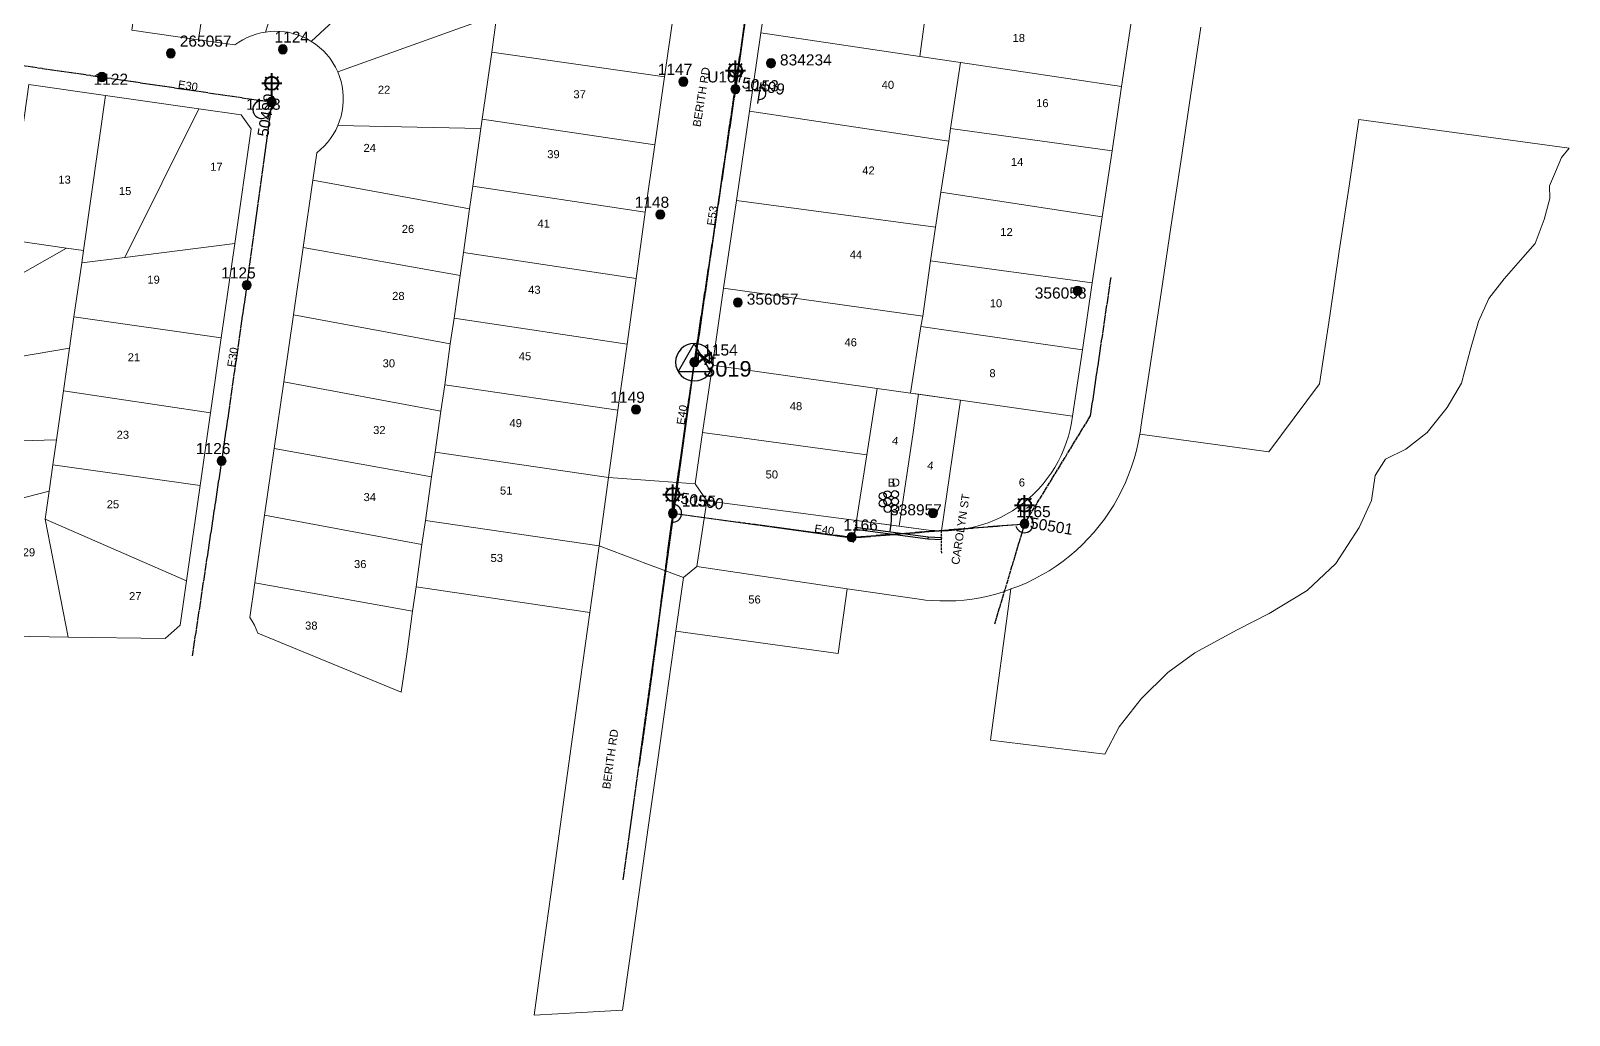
# Model space of a CAD drawing. Header units: metres. Extents: x 310453 to 311242, y 6256134 to 6256698.
# Drawn here: x 310864.3 to 311210.4, y 6256133.7 to 6256355.2 of the extents above; entities that cross this region are included whole.
import ezdxf
from ezdxf.enums import TextEntityAlignment as Align

# ---------------------------------------------------------------- set-up
doc = ezdxf.new("R2010")
doc.units = ezdxf.units.M
doc.linetypes.add('Cable Exist OH', pattern=[1, 1, 0])
doc.linetypes.add('DASHED', pattern=[0.75, 0.5, -0.25])
doc.layers.get('0').update_dxf_attribs({"color": 6})
doc.layers.add('Cadastre Land Parcels_SP_EXT', color=9, linetype='Continuous', lineweight=5)
doc.layers.add('Cadastre Roads_SP_EXT', color=9, linetype='Continuous', lineweight=5)
for name, color, linetype in [('Duct_SP_EXT', 7, 'Continuous'), ('Equip_LV_EXT', 7, 'Continuous'), ('Equip_SP_HV_EXT', 7, 'Continuous'), ('Equip_SP_SL_EXT', 7, 'Continuous'), ('Mains_HV_EXT', 7, 'Continuous'), ('Mains_LV_EXT', 7, 'Continuous'), ('Mains_SL_EXT', 7, 'Continuous'), ('Sub_SP_TR_HV_LV_EXT', 7, 'Continuous'), ('SupportsOH_SP_TR_HV_LV_SL_EXT', 7, 'Continuous')]:
    doc.layers.add(name, color=color, linetype=linetype)
doc.layers.add('UNKNOWN_FEATURES', color=1, linetype='DASHED', plot=False)
doc.styles.add('iecARIAL', font='arial.ttf', dxfattribs={"height": 2})
doc.styles.add('POLE_LABEL', font='arial.ttf')
doc.styles.get("Standard").update_dxf_attribs({"font": 'arial.ttf'})

# ---------------------------------------------------------------- blocks, each defined once
blk = doc.blocks.new('SUB_POLE_EXT')
blk.add_wipeout([(0, 4.22), (0.42, 4.2), (0.83, 4.14), (1.21, 4.05), (1.62, 3.9), (1.99, 3.72), (2.35, 3.51), (2.68, 3.26), (2.99, 2.99), (3.28, 2.66), (3.52, 2.34), (3.76, 1.92), (3.9, 1.62), (4.04, 1.23), (4.18, 0.63), (4.22, 0), (4.18, -0.61), (4.06, -1.15), (3.9, -1.62), (3.58, -2.24), (3.22, -2.73), (2.97, -3.01), (2.68, -3.26), (2.36, -3.5), (2, -3.72), (1.64, -3.89), (1.25, -4.03), (0.82, -4.14), (0.42, -4.2), (0, -4.22), (-0.41, -4.2), (-0.8, -4.15), (-1.21, -4.05), (-1.62, -3.9), (-1.99, -3.73), (-2.35, -3.51), (-2.68, -3.26), (-2.96, -3.02), (-3.23, -2.72), (-3.51, -2.35), (-3.71, -2.01), (-3.91, -1.6), (-4.05, -1.21), (-4.16, -0.76), (-4.22, -0.14), (-4.21, 0.39), (-4.14, 0.83), (-4.03, 1.27), (-3.9, 1.63), (-3.71, 2.02), (-3.5, 2.37), (-3.28, 2.67), (-2.99, 2.99), (-2.68, 3.27), (-2.33, 3.52), (-1.98, 3.73), (-1.63, 3.9), (-1.2, 4.05), (-0.78, 4.15), (-0.4, 4.21)])
blk.add_line((2.16, 0.48), (2.16, 0.48, 0))
blk.add_lwpolyline([(-4.22, 0, 1), (4.22, 0, 1)], format="xyb", close=True)
blk.add_lwpolyline([(2.14, 0.52), (0, 4.22), (-3.66, -2.11), (3.66, -2.11)], close=True)
for tag, height, flags, p in [('ASSET_NUM', 3.5, 8, (2, 2)), ('STREET_CODE', 0.2, 9, (1.5, 0)), ('CONSTRUCTED_VOLTAGE', 0.2, 9, (1.5, -0.2)), ('OPERATING_VOLTAGE', 0.2, 9, (1.5, -0.6)), ('OPERATED_BY', 0.2, 9, (1.5, -0.8)), ('ORIENTATION', 0.2, 9, (1.5, -1.2)), ('OWNED_BY', 0.2, 9, (1.5, -1.4)), ('SECONDARY_VOLTAGE', 0.2, 9, (1.5, -1.6)), ('STATE', 0.2, 9, (1.5, -1.8)), ('SUBSTATION_TYPE', 0.2, 9, (1.5, -2)), ('STREETNAME', 0.2, 9, (1.5, -2.8)), ('SUBURB', 0.2, 9, (1.5, -3)), ('Z', 0.2, 1, (1.5, -3.4)), ('NO_PHASES', 0.2, 9, (1.5, -0.4)), ('MAINTAINED_BY', 0.2, 9, (1.5, -1)), ('USAGE', 0.2, 9, (1.5, -2.2)), ('LEGEND', 0.2, 9, (1.5, -2.4)), ('LOCATION', 0.2, 9, (1.5, -2.6)), ('NOTES', 0.2, 9, (1.5, -3.2))]:
    blk.add_attdef(tag, text='', height=height, dxfattribs=dict(flags=flags)).set_placement(p, align=Align.MIDDLE_LEFT)
blk = doc.blocks.new('DUCT_EXT')
blk.add_circle((0, 0.8), 0.8)
at = {"flags": 1}
blk.add_attdef('Z', (0, 0), '', height=0.2, dxfattribs=at)
at = {"flags": 9}
for tag, p in [('DUCT_CODE', (0, 0)), ('XSECT_TYPE', (0, -0.2)), ('STATE', (0, -0.6)), ('FB_REFERENCE', (0, -0.4)), ('NOTES', (0, -0.8))]:
    blk.add_attdef(tag, text='', height=0.2, dxfattribs=at).set_placement(p, align=Align.MIDDLE_LEFT)
blk = doc.blocks.new('LV_OH_LINKS_DISTFUSE_EXT')
for p, q in [((0, 0), (0.96, 0)), ((3.84, 0), (4.8, 0))]:
    blk.add_line(p, q)
blk.add_lwpolyline([(3.84, -1.2), (3.84, 1.2), (0.96, -1.2), (0.96, 1.2)], close=True)
at = {"flags": 9}
for tag, p in [('ACTUAL_STATUS', (0, 0)), ('CONSTRUCTED_VOLTAGE', (0, -0.2)), ('OPERATING_VOLTAGE', (0, -0.6)), ('ORIENTATION', (0, -0.8)), ('OWNED_BY', (0, -1)), ('STATE', (0, -1.2)), ('SWITCH_TYPE', (0, -1.4)), ('NO_PHASES', (0, -0.4)), ('USAGE', (0, -1.6)), ('NOTES', (0, -1.8))]:
    blk.add_attdef(tag, text='', height=0.2, dxfattribs=at).set_placement(p, align=Align.MIDDLE_LEFT)
at = {"flags": 1}
blk.add_attdef('Z', (0, 0), '', height=0.2, dxfattribs=at)
blk = doc.blocks.new('SL_LANTERN_EXT')
at = {"lineweight": 40}
for p, q in [((-2.25, 4.22), (2.25, 4.22)), ((-1.46, 5.68), (-1.06, 5.28)), ((0, 1.97), (0, 6.47)), ((1.46, 5.68), (1.06, 5.28)), ((-1.46, 2.76), (-1.06, 3.16)), ((0, 0), (0, 2.72)), ((1.46, 2.76), (1.06, 3.16))]:
    blk.add_line(p, q, dxfattribs=at)
blk.add_circle((0, 4.22), 1.5, dxfattribs=at)
at = {"style": 'iecARIAL', "flags": 8}
blk.add_attdef('ASSET_NUM', (1.5, 1.5), '', height=2.5, dxfattribs=at)
for tag, p, height, flags in [('OPERATING_VOLTAGE', (0.98, -1.65), 0.2, 9), ('ORIENTATION', (0.98, -1.85), 0.2, 9), ('OWNED_BY', (0.98, -2.05), 0.2, 9), ('STATE', (0.98, -2.25), 0.2, 9), ('CONSTRUCTED_VOLTAGE', (0.98, -0.65), 0.2, 9), ('CONTROL_TYPE', (0.98, -0.85), 0.2, 9), ('LANTERN_PURPOSE', (0.98, -1.05), 0.2, 9), ('LANTERN_TYPE', (0.98, -1.25), 0.2, 9), ('NO_PHASES', (0.98, -1.45), 0.2, 9), ('USAGE', (0.98, -2.45), 0.2, 9), ('CEXIST', (0.98, -2.65), 0.2, 9), ('CNEW', (0.98, -2.85), 0.2, 9), ('CNUMBER', (0.98, -3.05), 0.2, 9), ('CREMOVE', (0.98, -3.25), 0.2, 9), ('CREPLACE', (0.98, -3.45), 0.2, 9), ('LKINGHEIGHT', (0.98, -3.65), 0.2, 9), ('LNUMBER', (2.18, -3.25), 2.5, 8), ('LBRACKET', (0.98, -3.85), 0.2, 9), ('LBRACKETVOCAB', (0.98, -4.05), 0.2, 9), ('LCATEGORY', (0.98, -4.25), 0.2, 9), ('LCHARGE1', (0.98, -4.45), 0.2, 9), ('LCHARGE1PERCENT', (0.98, -4.65), 0.2, 9), ('LCHARGE2', (0.98, -4.85), 0.2, 9), ('LCHARGE2PERCENT', (0.98, -5.05), 0.2, 9), ('LCHARGE3', (0.98, -5.25), 0.2, 9), ('LCHARGE3PERCENT', (0.98, -5.45), 0.2, 9), ('LEXIST', (0.98, -5.65), 0.2, 9), ('LLAMP', (0.98, -5.85), 0.2, 9), ('LLAMPVOCAB', (0.98, -6.05), 0.2, 9), ('LMAST', (0.98, -6.25), 0.2, 9), ('LMASTVOCAB', (0.98, -6.45), 0.2, 9), ('LNEW', (0.98, -6.65), 0.2, 9), ('LANTNUMBER', (0.98, -6.85), 0.2, 9), ('STREETNAME', (0.98, -9.25), 0.2, 9), ('SUBURB', (0.98, -9.45), 0.2, 1), ('LOUTREACH', (0.98, -7.25), 0.2, 9), ('LOUTREACHVOCAB', (0.98, -7.45), 0.2, 9), ('LRATECODE', (0.98, -7.65), 0.2, 9), ('LREMOVE', (0.98, -7.85), 0.2, 9), ('LREPLACE', (0.98, -8.05), 0.2, 9), ('LTYPE', (0.98, -8.25), 0.2, 9), ('LTYPEVOCAB', (0.98, -8.45), 0.2, 9), ('LEGEND', (0.98, -8.65), 0.2, 9), ('LOCATION', (0.98, -8.85), 0.2, 9), ('NOTES', (0.98, -9.05), 0.2, 9)]:
    blk.add_attdef(tag, p, '', height=height, dxfattribs=dict(flags=flags))
blk = doc.blocks.new('POLE_EXT')
blk.add_hatch(color=256).paths.add_polyline_path([(-1, 0, 1), (1, 0, 1)])
blk.add_lwpolyline([(-1, 0, 1), (1, 0, 1)], format="xyb", close=True)
for tag, height, flags, p in [('pNumber', 2.5, 8, (-17.84, 2.07)), ('OWNED_BY', 0.2, 9, (1.35, -0.4)), ('SPECIAL_USE', 0.2, 9, (1.35, -0.8)), ('STATE', 0.2, 9, (1.35, -1)), ('cLV', 0.2, 9, (1.35, -1.4)), ('hDepth', 0.2, 9, (1.35, -1.6)), ('hDia', 0.2, 9, (1.35, -1.8)), ('cHV', 0.2, 9, (1.35, -2)), ('cLinedev', 0.2, 9, (1.35, -3.4)), ('PARENT', 0.2, 9, (1.35, -0.6)), ('USAGE', 0.2, 9, (1.35, -1.2)), ('LBRACKET', 0.2, 9, (1.35, -2.2)), ('LExisting', 0.2, 9, (1.35, -2.4)), ('LANTNUMBER', 0.2, 9, (1.35, -2.6)), ('LOther', 0.2, 9, (1.35, -2.8)), ('LRemove', 0.2, 9, (1.35, -3)), ('LEGEND', 0.2, 9, (1.35, -3.2)), ('pExisting', 0.2, 9, (1.35, -3.8)), ('pFooting', 0.2, 9, (1.35, -4.4)), ('pNew', 0.2, 9, (1.35, -4.6)), ('pRelocate', 0.2, 9, (1.35, -5)), ('pRemove', 0.2, 9, (1.35, -5.2)), ('pReplace', 0.2, 9, (1.35, -5.4)), ('pStay', 0.2, 9, (1.35, -5.6)), ('pType', 0.2, 9, (1.35, -5.8)), ('cspan', 0.2, 9, (1.35, -6)), ('STREETNAME', 0.2, 9, (1.35, -6.2)), ('SUBURB', 0.2, 9, (1.35, -6.4)), ('OPERATED_BY', 0.2, 9, (1.36, -7.01)), ('LOCATION', 0.2, 9, (1.35, -3.6)), ('PFNUMBER', 0.2, 9, (1.35, -4)), ('NEWPFNUMBER', 0.2, 9, (1.35, -4.2)), ('NOTES', 0.2, 9, (1.35, -6.6)), ('MAINTAINED_BY', 0.2, 9, (1.36, -6.81))]:
    blk.add_attdef(tag, text='', height=height, dxfattribs=dict(flags=flags)).set_placement(p, align=Align.MIDDLE_LEFT)
at = {"style": 'POLE_LABEL'}
for tag, height, flags, p in [('STRUCTURE_PLANT_NUMBER', 0.2, 9, (1.35, 0.03)), ('ASSET_NUM', 2.5, 8, (2, 2)), ('STREET_CODE', 0.2, 9, (1.35, -0.2))]:
    blk.add_attdef(tag, text='', height=height, dxfattribs=dict(at, flags=flags)).set_placement(p, align=Align.MIDDLE_LEFT)
at = {"flags": 1}
blk.add_attdef('Z', (1.35, -7.33), '', height=0.2, dxfattribs=at)
blk = doc.blocks.new('HV_USL_CLOSED_EXT')
blk.add_line((2.4, 5.5), (-2.4, 5.5))
blk.add_lwpolyline([(1.44, 5.5, 0.414214), (0, 6.94, 0.414214), (-1.44, 5.5)], format="xyb")
for tag, height, flags, p in [('STREET_CODE', 0.2, 9, (1.5, 0)), ('ASSET_NUM', 2.5, 8, (2, 2)), ('ACTUAL_STATUS', 0.2, 9, (1.5, -0.2)), ('CONSTRUCTED_VOLTAGE', 0.2, 9, (1.5, -0.4)), ('OPERATING_VOLTAGE', 0.2, 9, (1.5, -0.8)), ('ORIENTATION', 0.2, 9, (1.5, -1)), ('OWNED_BY', 0.2, 9, (1.5, -1.2)), ('OPERATED_BY', 0.2, 9, (1.5, -1.4)), ('STATE', 0.2, 9, (1.5, -1.8)), ('SWITCH_TYPE', 0.2, 9, (1.5, -2)), ('STREETNAME', 0.2, 9, (1.5, -2.8)), ('SUBURB', 0.2, 9, (1.5, -3)), ('NO_PHASES', 0.2, 9, (1.5, -0.6)), ('MAINTAINED_BY', 0.2, 9, (1.5, -1.6)), ('USAGE', 0.2, 9, (1.5, -2.2)), ('LEGEND', 0.2, 9, (1.5, -2.4)), ('LOCATION', 0.2, 9, (1.5, -2.6)), ('NOTES', 0.2, 9, (1.5, -3.2)), ('LABEL_ALIGNMENT', 0.2, 9, (1.5, -3.4)), ('Z', 0.2, 1, (1.5, -3.6))]:
    blk.add_attdef(tag, text='', height=height, dxfattribs=dict(flags=flags)).set_placement(p, align=Align.MIDDLE_LEFT)

msp = doc.modelspace()

# ---------------------------------------------------------------- linework, layer by layer
at = {"layer": 'Cadastre Land Parcels_SP_EXT', "linetype": 'Continuous'}
for points in [[(310894.99, 6256390.98), (310892.34, 6256391.34), (310887.08, 6256355.4), (310902.08, 6256353.24), (310907.29, 6256389.2), (310894.99, 6256390.98)], [(310909.98, 6256388.83), (310907.29, 6256389.2), (310902.08, 6256353.24), (310910.24, 6256352.06), (310911.12, 6256352.68), (310912.05, 6256353.23), (310913, 6256353.72), (310914, 6256354.14), (310915.01, 6256354.49), (310916.05, 6256354.76), (310917.11, 6256354.96), (310927.09, 6256386.39), (310925.05, 6256386.68), (310909.98, 6256388.83)], [(310942.63, 6256384.16), (310927.09, 6256386.39), (310917.11, 6256354.96), (310918.18, 6256355.09), (310919.25, 6256355.14), (310920.33, 6256355.11), (310921.4, 6256355.01), (310922.46, 6256354.83), (310923.5, 6256354.58), (310924.53, 6256354.26), (310925.53, 6256353.86), (310926.5, 6256353.4), (310927.43, 6256352.86), (310958.64, 6256381.87), (310942.63, 6256384.16)], [(310960.05, 6256381.67), (310958.64, 6256381.87), (310927.43, 6256352.86), (310928.39, 6256352.22), (310929.29, 6256351.5), (310930.15, 6256350.72), (310930.93, 6256349.87), (310931.65, 6256348.97), (310932.3, 6256348.02), (310932.88, 6256347.02), (310933.38, 6256345.98), (310969.19, 6256358.84), (310970.19, 6256365.15), (310971.27, 6256372.66), (310972.31, 6256379.91), (310960.05, 6256381.67)], [(311066.41, 6256365.22), (311067.07, 6256369.48), (311031.46, 6256374.61), (311028.56, 6256354.78), (311064.28, 6256349.47), (311066.41, 6256365.22)], [(311008.94, 6256359.53), (310970.19, 6256365.15), (310969.19, 6256358.84), (310968.02, 6256350.45), (311006.88, 6256344.9), (311008.94, 6256359.53)], [(311111.98, 6256358.18), (311066.41, 6256365.22), (311064.28, 6256349.47), (311073.44, 6256348.08), (311109.68, 6256342.72), (311111.98, 6256358.18)], [(310968.02, 6256350.45), (310969.19, 6256358.84), (310933.38, 6256345.98), (310933.79, 6256344.93), (310934.12, 6256343.85), (310934.37, 6256342.75), (310934.54, 6256341.64), (310934.63, 6256340.51), (310934.63, 6256339.39), (310934.55, 6256338.27), (310934.39, 6256337.15), (310934.14, 6256336.05), (310933.81, 6256334.97), (310933.41, 6256333.92), (310965.58, 6256333.28), (310965.89, 6256335.33), (310968.02, 6256350.45)], [(311071.2, 6256333.23), (311073.44, 6256348.08), (311064.28, 6256349.47), (311028.56, 6256354.78), (311025.98, 6256337.14), (311070.83, 6256330.4), (311071.2, 6256333.23)], [(311006.88, 6256344.9), (310968.02, 6256350.45), (310965.89, 6256335.33), (311004.72, 6256329.55), (311006.88, 6256344.9)], [(311109.68, 6256342.72), (311073.44, 6256348.08), (311071.2, 6256333.23), (311107.53, 6256328.2), (311109.68, 6256342.72)], [(310881.14, 6256340.68), (310863.91, 6256343.19), (310859.03, 6256308.27), (310872.41, 6256306.34), (310876.21, 6256305.82), (310881.14, 6256340.68)], [(310885.53, 6256304.27), (310902.12, 6256337.66), (310881.14, 6256340.68), (310876.21, 6256305.82), (310875.82, 6256303.07), (310885.53, 6256304.27)], [(310910.23, 6256307.38), (310913.92, 6256333.16), (310911.67, 6256336.3), (310902.12, 6256337.66), (310885.53, 6256304.27), (310910.23, 6256307.38)], [(311069.05, 6256318.95), (311070.83, 6256330.4), (311025.98, 6256337.14), (311023.05, 6256317.04), (311067.82, 6256311.05), (311069.05, 6256318.95)], [(310965.58, 6256333.28), (310933.41, 6256333.92), (310932.93, 6256332.91), (310932.38, 6256331.94), (310931.76, 6256331.01), (310931.07, 6256330.12), (310930.32, 6256329.29), (310929.51, 6256328.52), (310928.64, 6256327.81), (310927.75, 6256321.6), (310963.01, 6256315.18), (310963.76, 6256320.31), (310965.58, 6256333.28)], [(311004.72, 6256329.55), (310965.89, 6256335.33), (310965.58, 6256333.28), (310963.76, 6256320.31), (311002.55, 6256314.45), (311004.72, 6256329.55)], [(311107.53, 6256328.2), (311071.2, 6256333.23), (311070.83, 6256330.4), (311069.05, 6256318.95), (311105.31, 6256313.35), (311107.53, 6256328.2)], [(311210.36, 6256328.83), (311163.05, 6256335.26), (311160.91, 6256320.82), (311158.64, 6256305.65), (311156.49, 6256291.14), (311154.21, 6256275.82), (311142.79, 6256260.52), (311113.76, 6256264.51), (311113.42, 6256262.64), (311113, 6256260.78), (311112.5, 6256258.95), (311111.93, 6256257.14), (311111.27, 6256255.35), (311110.55, 6256253.59), (311109.74, 6256251.87), (311108.87, 6256250.18), (311107.92, 6256248.53), (311106.9, 6256246.93), (311105.82, 6256245.36), (311104.67, 6256243.85), (311103.45, 6256242.39), (311102.18, 6256240.98), (311100.84, 6256239.62), (311099.45, 6256238.33), (311098.01, 6256237.09), (311096.51, 6256235.92), (311094.96, 6256234.81), (311093.37, 6256233.77), (311091.74, 6256232.8), (311090.06, 6256231.9), (311088.35, 6256231.07), (311086.6, 6256230.32), (311084.8, 6256229.65), (311080.2, 6256195.67), (311105.93, 6256192.52), (311109.1, 6256198.66), (311114.08, 6256204.96), (311120.06, 6256210.88), (311126.18, 6256215.3), (311135.68, 6256220.48), (311142.91, 6256224.12), (311151.41, 6256229.29), (311157.9, 6256235.42), (311163.14, 6256243.52), (311165.92, 6256249.58), (311166.71, 6256255.2), (311169.04, 6256258.84), (311173.6, 6256261.13), (311178.43, 6256264.83), (311182.92, 6256270.52), (311186.12, 6256275.98), (311188.17, 6256283.62), (311189.95, 6256289.86), (311192.25, 6256295), (311195.76, 6256299.47), (311199.38, 6256303.64), (311202.71, 6256307.41), (311204.71, 6256312.75), (311206.01, 6256317.48), (311205.96, 6256320.38), (311207.3, 6256323.5), (311208.64, 6256326.73), (311210.36, 6256328.83)], [(310961.65, 6256305.35), (310963.01, 6256315.18), (310927.75, 6256321.6), (310925.59, 6256306.52), (310960.88, 6256300.17), (310961.65, 6256305.35)], [(311002.55, 6256314.45), (310963.76, 6256320.31), (310963.01, 6256315.18), (310961.65, 6256305.35), (311000.5, 6256299.48), (311002.55, 6256314.45)], [(311105.31, 6256313.35), (311069.05, 6256318.95), (311067.82, 6256311.05), (311066.72, 6256303.46), (311103.09, 6256298.52), (311105.31, 6256313.35)], [(311067.82, 6256311.05), (311023.05, 6256317.04), (311020.11, 6256297.3), (311064.95, 6256291.03), (311066.72, 6256303.46), (311067.82, 6256311.05)], [(310841.36, 6256310.79), (310831.82, 6256312.16), (310831.43, 6256291.66), (310832.4, 6256291.47), (310833.34, 6256291.19), (310834.26, 6256290.84), (310835.15, 6256290.42), (310836, 6256289.93), (310836.82, 6256289.37), (310837.58, 6256288.75), (310838.29, 6256288.07), (310838.94, 6256287.33), (310872.41, 6256306.34), (310859.03, 6256308.27), (310841.36, 6256310.79)], [(310841.64, 6256278.51), (310873.04, 6256283.83), (310874.05, 6256290.9), (310875.82, 6256303.07), (310876.21, 6256305.82), (310872.41, 6256306.34), (310838.94, 6256287.33), (310839.51, 6256286.58), (310840.02, 6256285.78), (310840.46, 6256284.95), (310840.84, 6256284.08), (310841.15, 6256283.19), (310841.39, 6256282.27), (310841.57, 6256281.34), (310841.66, 6256280.4), (310841.69, 6256279.46), (310841.64, 6256278.51)], [(310910.23, 6256307.38), (310885.53, 6256304.27), (310875.82, 6256303.07), (310874.05, 6256290.9), (310907.17, 6256286.13), (310910.23, 6256307.38)], [(310958.68, 6256284.81), (310959.53, 6256290.6), (310960.88, 6256300.17), (310925.59, 6256306.52), (310923.4, 6256291.34), (310958.68, 6256284.81)], [(311000.5, 6256299.48), (310961.65, 6256305.35), (310960.88, 6256300.17), (310959.53, 6256290.6), (310998.46, 6256284.73), (311000.5, 6256299.48)], [(311103.09, 6256298.52), (311066.72, 6256303.46), (311064.95, 6256291.03), (311064.5, 6256288.71), (311100.86, 6256283.48), (311103.09, 6256298.52)], [(310907.17, 6256286.13), (310874.05, 6256290.9), (310873.04, 6256283.83), (310871.68, 6256274.26), (310904.74, 6256269.29), (310907.17, 6256286.13)], [(310957.45, 6256275.6), (310958.68, 6256284.81), (310923.4, 6256291.34), (310921.23, 6256276.23), (310956.58, 6256269.68), (310957.45, 6256275.6)], [(310998.46, 6256284.73), (310959.53, 6256290.6), (310958.68, 6256284.81), (310957.45, 6256275.6), (310996.4, 6256269.91), (310998.46, 6256284.73)], [(311100.86, 6256283.48), (311064.5, 6256288.71), (311062.24, 6256273.71), (311073.46, 6256272.12), (311098.66, 6256268.52), (311100.86, 6256283.48)], [(310871.68, 6256274.26), (310873.04, 6256283.83), (310841.64, 6256278.51), (310841.51, 6256277.54), (310841.3, 6256276.57), (310841.02, 6256275.63), (310840.66, 6256274.71), (310840.23, 6256273.83), (310839.72, 6256272.98), (310839.16, 6256272.18), (310838.52, 6256271.42), (310837.83, 6256270.72), (310837.09, 6256270.07), (310836.29, 6256269.49), (310835.45, 6256268.98), (310834.47, 6256262.24), (310870.09, 6256263.19), (310871.68, 6256274.26)], [(310904.74, 6256269.29), (310871.68, 6256274.26), (310870.09, 6256263.19), (310869.31, 6256257.59), (310902.42, 6256252.9), (310904.74, 6256269.29)], [(310955.31, 6256260.45), (310956.58, 6256269.68), (310921.23, 6256276.23), (310919.08, 6256261.26), (310954.47, 6256254.91), (310955.31, 6256260.45)], [(310996.4, 6256269.91), (310957.45, 6256275.6), (310956.58, 6256269.68), (310955.31, 6256260.45), (310994.28, 6256254.7), (310996.4, 6256269.91)], [(311050.05, 6256245.04), (311059.62, 6256243.76), (311062.8, 6256264.86), (311064, 6256273.46), (311062.24, 6256273.71), (311054.71, 6256274.78), (311052.4, 6256259.87), (311050.05, 6256245.04)], [(311059.62, 6256243.76), (311066.24, 6256242.87), (311069.14, 6256242.73), (311073.46, 6256272.12), (311064, 6256273.46), (311062.8, 6256264.86), (311059.62, 6256243.76)], [(311098.66, 6256268.52), (311073.46, 6256272.12), (311069.14, 6256242.73), (311070.67, 6256242.76), (311072.19, 6256242.86), (311073.71, 6256243.05), (311075.22, 6256243.31), (311076.71, 6256243.65), (311078.19, 6256244.07), (311079.64, 6256244.56), (311081.06, 6256245.13), (311082.45, 6256245.77), (311083.8, 6256246.49), (311085.12, 6256247.27), (311086.39, 6256248.12), (311087.62, 6256249.03), (311088.8, 6256250.01), (311089.92, 6256251.04), (311090.99, 6256252.14), (311092.01, 6256253.29), (311092.96, 6256254.49), (311093.84, 6256255.73), (311094.67, 6256257.02), (311095.42, 6256258.36), (311096.11, 6256259.72), (311096.72, 6256261.13), (311097.25, 6256262.56), (311097.72, 6256264.02), (311098.11, 6256265.5), (311098.41, 6256267), (311098.66, 6256268.52)], [(310869.31, 6256257.59), (310870.09, 6256263.19), (310834.47, 6256262.24), (310831.54, 6256242.17), (310861.22, 6256249.81), (310868.47, 6256251.69), (310869.31, 6256257.59)], [(311052.4, 6256259.87), (311015.44, 6256264.87), (311013.74, 6256253.28), (311016.41, 6256249.52), (311050.05, 6256245.04), (311052.4, 6256259.87)], [(310953.14, 6256245.08), (310954.47, 6256254.91), (310919.08, 6256261.26), (310916.93, 6256246.24), (310952.31, 6256239.68), (310953.14, 6256245.08)], [(310994.28, 6256254.7), (310955.31, 6256260.45), (310954.47, 6256254.91), (310953.14, 6256245.08), (310992.18, 6256239.38), (310994.28, 6256254.7)], [(310902.42, 6256252.9), (310869.31, 6256257.59), (310868.47, 6256251.69), (310867.57, 6256245.38), (310899.36, 6256231.47), (310902.42, 6256252.9)], [(310867.57, 6256245.38), (310868.47, 6256251.69), (310861.22, 6256249.81), (310842.63, 6256219.3), (310872.72, 6256218.83), (310867.57, 6256245.38)], [(310951.03, 6256230.15), (310952.31, 6256239.68), (310916.93, 6256246.24), (310914.74, 6256231.04), (310950.18, 6256224.69), (310951.03, 6256230.15)], [(310899.36, 6256231.47), (310867.57, 6256245.38), (310872.72, 6256218.83), (310894.6, 6256218.49), (310897.94, 6256221.54), (310899.36, 6256231.47)], [(310992.18, 6256239.38), (310953.14, 6256245.08), (310952.31, 6256239.68), (310951.03, 6256230.15), (310990.08, 6256224.39), (310992.18, 6256239.38)], [(311047.97, 6256229.72), (311014.16, 6256234.7), (311011.12, 6256232.22), (311009.43, 6256220.14), (311045.91, 6256215.15), (311047.97, 6256229.72)], [(310948.89, 6256214.95), (310950.18, 6256224.69), (310914.74, 6256231.04), (310913.62, 6256223.25), (310914.15, 6256222.41), (310914.62, 6256221.54), (310915.04, 6256220.64), (310915.4, 6256219.72), (310947.68, 6256206.47), (310948.89, 6256214.95)]]:
    msp.add_lwpolyline(points, close=True, dxfattribs=at)
at = {"layer": 'Cadastre Roads_SP_EXT', "linetype": 'Continuous'}
msp.add_lwpolyline([(311011.12, 6256232.22), (311003.27, 6256235.18), (310992.18, 6256239.38), (310990.08, 6256224.39), (310988.01, 6256209.35), (310985.91, 6256194.2), (310983.42, 6256176.21), (310981.28, 6256160.88), (310979.21, 6256145.88), (310977.54, 6256133.75), (310988.21, 6256134.36), (310997.45, 6256134.9), (310999.09, 6256146.53), (311001.18, 6256161.47), (311003.3, 6256176.55), (311005.37, 6256191.24), (311007.32, 6256205.15), (311009.43, 6256220.14), (311011.12, 6256232.22)], close=True, dxfattribs=at)
at = {"layer": 'Duct_SP_EXT'}
for p, q in [((311049.79, 6256243.12), (311049.82, 6256243.35)), ((311049.79, 6256243.12), (311066.13, 6256240.94)), ((311049.86, 6256243.59), (311049.82, 6256243.35)), ((311049.86, 6256243.59), (311066.17, 6256241.42)), ((311066.13, 6256240.94), (311066.15, 6256241.18)), ((311066.13, 6256240.94), (311069.17, 6256240.79)), ((311066.17, 6256241.42), (311066.15, 6256241.18)), ((311066.17, 6256241.42), (311069.2, 6256241.27)), ((311069.17, 6256240.79), (311069.18, 6256241.03)), ((311069.2, 6256241.27), (311069.18, 6256241.03))]:
    msp.add_line(p, q, dxfattribs=at)
msp.add_lwpolyline([(311057.89, 6256246.98), (311057.89, 6256244.96), (311057.57, 6256242.6)], dxfattribs=at)
at = {"layer": 'Mains_HV_EXT', "linetype": 'Cable Exist OH'}
msp.add_lwpolyline([(311033.54, 6256417.7), (311022.83, 6256342.12)], dxfattribs=at)
at = {"layer": 'Mains_LV_EXT', "linetype": 'Cable Exist OH'}
for points in [[(311028.69, 6256383.45), (311022.66, 6256342.08), (311022.63, 6256341.87)], [(310839.77, 6256350.72), (310880.34, 6256344.85)], [(310880.34, 6256344.85), (310918.52, 6256339.21)], [(310918.52, 6256339.21), (310912.92, 6256298.02)], [(310912.92, 6256298.02), (310907.25, 6256258.49)], [(311087.85, 6256244.31), (311102.7, 6256268.6)], [(310907.25, 6256258.49), (310900.63, 6256214.61)], [(311004.03, 6256210.5), (311008.74, 6256246.68)], [(311008.74, 6256246.68), (311048.98, 6256241.3)], [(311048.98, 6256241.3), (311087.85, 6256244.31)]]:
    msp.add_lwpolyline(points, dxfattribs=at)
at = {"layer": 'Mains_LV_EXT', "linetype": 'Continuous'}
for points in [[(310916.55, 6256339.5, 2.394763), (310918.25, 6256337.22)], [(311008.46, 6256244.69, 0.999995), (311009, 6256248.66)], [(311085.92, 6256243.8, 1.480747), (311088.89, 6256246.02)]]:
    msp.add_lwpolyline(points, format="xyb", dxfattribs=at)
at = {"layer": 'Mains_SL_EXT', "linetype": 'Cable Exist OH'}
for points in [[(311033.53, 6256417.8), (311027.64, 6256376.2), (311022.83, 6256342.12)], [(310839.77, 6256350.72), (310880.34, 6256344.85), (310918.52, 6256339.21)], [(310918.52, 6256339.21), (310912.92, 6256298.02), (310907.25, 6256258.49), (310900.63, 6256214.61)], [(311087.85, 6256244.31), (311102.7, 6256268.6), (311107.32, 6256299.77)], [(311008.74, 6256246.68), (311004.03, 6256210.5), (311001.12, 6256189.77)], [(311008.74, 6256246.68), (311048.92, 6256241.15), (311087.85, 6256244.31)], [(311087.85, 6256244.31), (311081.09, 6256221.75)]]:
    msp.add_lwpolyline(points, dxfattribs=at)
at = {"layer": 'UNKNOWN_FEATURES'}
for points in [[(311049.39, 6256240.08), (311050.05, 6256245.04)], [(311069.22, 6256237.73), (311069.14, 6256242.73)]]:
    msp.add_lwpolyline(points, dxfattribs=at)

# ---------------------------------------------------------------- block references
at = {"layer": 'Duct_SP_EXT'}
for p in [(311055.96, 6256249.74), (311055.98, 6256248.1), (311057.02, 6256250.16), (311057.04, 6256248.53), (311058.7, 6256250.18), (311058.71, 6256248.54), (311057.06, 6256246.89), (311058.73, 6256246.9)]:
    msp.add_blockref('DUCT_EXT', p, dxfattribs=at)
at = {"layer": 'Equip_SP_HV_EXT'}
ref = msp.add_blockref('HV_USL_CLOSED_EXT', (311022.83, 6256342.12), dxfattribs=dict(at, rotation=260.6424347261623))
ref.add_attrib('ASSET_NUM', 'U107', dxfattribs={"layer": '0', "height": 2.5}).set_placement((311024.83, 6256342.87), align=Align.BOTTOM_RIGHT)
at = {"layer": 'Equip_SP_SL_EXT'}
ref = msp.add_blockref('SL_LANTERN_EXT', (311022.83, 6256342.12), dxfattribs=at)
ref.add_attrib('ASSET_NUM', '50499', dxfattribs={"layer": '0', "height": 2.5, "rotation": 350.3341, "style": 'iecARIAL'}).set_placement((311024.33, 6256343.62), align=Align.MIDDLE_LEFT)
ref = msp.add_blockref('SL_LANTERN_EXT', (310918.52, 6256339.21), dxfattribs=at)
ref.add_attrib('ASSET_NUM', '50490', dxfattribs={"layer": '0', "height": 2.5, "rotation": 80.7745, "style": 'iecARIAL'}).set_placement((310920.03, 6256340.71), align=Align.BOTTOM_RIGHT)
ref = msp.add_blockref('SL_LANTERN_EXT', (311008.74, 6256246.68), dxfattribs=at)
ref.add_attrib('ASSET_NUM', '50500', dxfattribs={"layer": '0', "height": 2.5, "rotation": 351.2989, "style": 'iecARIAL'}).set_placement((311010.24, 6256248.18), align=Align.BOTTOM_LEFT)
ref = msp.add_blockref('SL_LANTERN_EXT', (311087.85, 6256244.31), dxfattribs=at)
ref.add_attrib('ASSET_NUM', '50501', dxfattribs={"layer": '0', "height": 2.5, "rotation": 350.7681, "style": 'iecARIAL'}).set_placement((311089.35, 6256245.81), align=Align.TOP_LEFT)
at = {"layer": 'Sub_SP_TR_HV_LV_EXT'}
ref = msp.add_blockref('SUB_POLE_EXT', (311013.58, 6256280.68), dxfattribs=at)
ref.add_attrib('ASSET_NUM', '3019', dxfattribs={"layer": '0', "height": 3.5}).set_placement((311015.58, 6256280.93), align=Align.TOP_LEFT)
at = {"layer": 'SupportsOH_SP_TR_HV_LV_SL_EXT'}
ref = msp.add_blockref('POLE_EXT', (310895.84, 6256350.17), dxfattribs=at)
ref.add_attrib('ASSET_NUM', '265057', dxfattribs={"layer": '0', "height": 2.5, "style": 'POLE_LABEL'}).set_placement((310897.84, 6256350.92), align=Align.BOTTOM_LEFT)
ref = msp.add_blockref('POLE_EXT', (310921.03, 6256351.06), dxfattribs=at)
ref.add_attrib('ASSET_NUM', '1124', dxfattribs={"layer": '0', "height": 2.5, "style": 'POLE_LABEL'}).set_placement((310923.03, 6256351.81), align=Align.BOTTOM_CENTER)
ref = msp.add_blockref('POLE_EXT', (311030.84, 6256347.94), dxfattribs=at)
ref.add_attrib('ASSET_NUM', '834234', dxfattribs={"layer": '0', "height": 2.5, "style": 'POLE_LABEL'}).set_placement((311032.84, 6256348.69), align=Align.MIDDLE_LEFT)
ref = msp.add_blockref('POLE_EXT', (310880.34, 6256344.85), dxfattribs=at)
ref.add_attrib('ASSET_NUM', '1122', dxfattribs={"layer": '0', "height": 2.5, "style": 'POLE_LABEL'}).set_placement((310882.34, 6256345.6), align=Align.TOP_CENTER)
ref = msp.add_blockref('POLE_EXT', (311011.13, 6256343.81), dxfattribs=at)
ref.add_attrib('ASSET_NUM', '1147', dxfattribs={"layer": '0', "height": 2.5, "style": 'POLE_LABEL'}).set_placement((311013.13, 6256344.56), align=Align.BOTTOM_RIGHT)
ref = msp.add_blockref('POLE_EXT', (311022.83, 6256342.12), dxfattribs=at)
ref.add_attrib('ASSET_NUM', '1153', dxfattribs={"layer": '0', "height": 2.5, "style": 'POLE_LABEL'}).set_placement((311024.83, 6256342.87), align=Align.MIDDLE_LEFT)
ref = msp.add_blockref('POLE_EXT', (310918.52, 6256339.21), dxfattribs=at)
ref.add_attrib('ASSET_NUM', '1123', dxfattribs={"layer": '0', "height": 2.5, "style": 'POLE_LABEL'}).set_placement((310920.53, 6256339.96), align=Align.TOP_RIGHT)
ref = msp.add_blockref('POLE_EXT', (311005.93, 6256313.91), dxfattribs=at)
ref.add_attrib('ASSET_NUM', '1148', dxfattribs={"layer": '0', "height": 2.5, "style": 'POLE_LABEL'}).set_placement((311007.93, 6256314.66), align=Align.BOTTOM_RIGHT)
ref = msp.add_blockref('POLE_EXT', (310912.92, 6256298.02), dxfattribs=at)
ref.add_attrib('ASSET_NUM', '1125', dxfattribs={"layer": '0', "height": 2.5, "style": 'POLE_LABEL'}).set_placement((310914.92, 6256298.77), align=Align.BOTTOM_RIGHT)
ref = msp.add_blockref('POLE_EXT', (311099.8, 6256296.74), dxfattribs=at)
ref.add_attrib('ASSET_NUM', '356058', dxfattribs={"layer": '0', "height": 2.5, "style": 'POLE_LABEL'}).set_placement((311101.8, 6256297.49), align=Align.TOP_RIGHT)
ref = msp.add_blockref('POLE_EXT', (311023.37, 6256294.12), dxfattribs=at)
ref.add_attrib('ASSET_NUM', '356057', dxfattribs={"layer": '0', "height": 2.5, "style": 'POLE_LABEL'}).set_placement((311025.37, 6256294.87), align=Align.MIDDLE_LEFT)
ref = msp.add_blockref('POLE_EXT', (311000.45, 6256270.04), dxfattribs=at)
ref.add_attrib('ASSET_NUM', '1149', dxfattribs={"layer": '0', "height": 2.5, "style": 'POLE_LABEL'}).set_placement((311002.45, 6256270.79), align=Align.BOTTOM_RIGHT)
ref = msp.add_blockref('POLE_EXT', (310907.25, 6256258.49), dxfattribs=at)
ref.add_attrib('ASSET_NUM', '1126', dxfattribs={"layer": '0', "height": 2.5, "style": 'POLE_LABEL'}).set_placement((310909.25, 6256259.24), align=Align.BOTTOM_RIGHT)
ref = msp.add_blockref('POLE_EXT', (311008.74, 6256246.68), dxfattribs=at)
ref.add_attrib('ASSET_NUM', '1155', dxfattribs={"layer": '0', "height": 2.5, "style": 'POLE_LABEL'}).set_placement((311010.74, 6256247.43), align=Align.BOTTOM_LEFT)
ref = msp.add_blockref('POLE_EXT', (311067.26, 6256246.72), dxfattribs=at)
ref.add_attrib('ASSET_NUM', '338957', dxfattribs={"layer": '0', "height": 2.5, "style": 'POLE_LABEL'}).set_placement((311069.26, 6256247.47), align=Align.MIDDLE_RIGHT)
ref = msp.add_blockref('POLE_EXT', (311087.85, 6256244.31), dxfattribs=at)
ref.add_attrib('ASSET_NUM', '1165', dxfattribs={"layer": '0', "height": 2.5, "style": 'POLE_LABEL'}).set_placement((311089.85, 6256245.06), align=Align.BOTTOM_CENTER)
ref = msp.add_blockref('POLE_EXT', (311048.98, 6256241.3), dxfattribs=at)
ref.add_attrib('ASSET_NUM', '1166', dxfattribs={"layer": '0', "height": 2.5, "style": 'POLE_LABEL'}).set_placement((311050.98, 6256242.05), align=Align.BOTTOM_CENTER)

# ---------------------------------------------------------------- texts
at = {"layer": 'Cadastre Land Parcels_SP_EXT'}
for s, p in [('18', (311085.16, 6256352.73)), ('22', (310942.4, 6256341.08)), ('40', (311055.72, 6256342.18)), ('37', (310986.38, 6256340.06)), ('16', (311090.46, 6256338.06)), ('24', (310939.18, 6256327.99)), ('17', (310904.69, 6256323.75)), ('39', (310980.5, 6256326.58)), ('14', (311084.78, 6256324.83)), ('13', (310870.54, 6256320.86)), ('42', (311051.35, 6256322.92)), ('15', (310884.16, 6256318.3)), ('26', (310947.78, 6256309.77)), ('41', (310978.3, 6256310.96)), ('12', (311082.4, 6256309.07)), ('44', (311048.53, 6256303.98)), ('19', (310890.56, 6256298.35)), ('43', (310976.21, 6256296.07)), ('28', (310945.62, 6256294.69)), ('10', (311080.03, 6256293.04)), ('46', (311047.36, 6256284.26)), ('21', (310886.14, 6256280.88)), ('30', (310943.47, 6256279.53)), ('45', (310974.1, 6256281.13)), ('8', (311079.95, 6256277.31)), ('48', (311035.05, 6256269.89)), ('32', (310941.34, 6256264.51)), ('49', (310972, 6256266.07)), ('23', (310883.65, 6256263.45)), ('50', (311029.61, 6256254.52)), ('51', (310969.87, 6256250.9)), ('6', (311086.56, 6256252.71)), ('25', (310881.42, 6256247.81)), ('34', (310939.19, 6256249.43)), ('29', (310862.52, 6256237)), ('36', (310937.04, 6256234.36)), ('53', (310967.75, 6256235.73)), ('27', (310886.44, 6256227.14)), ('56', (311025.72, 6256226.39)), ('38', (310926.04, 6256220.52))]:
    msp.add_text(s, height=1.8, dxfattribs=at).set_placement(p)
for rotation, p in [(352.6739, (311057.97, 6256262.21)), (352.6746, (311065.88, 6256256.63))]:
    msp.add_text('4', height=1.8, rotation=rotation, dxfattribs=at).set_placement(p)
at = {"layer": 'Cadastre Roads_SP_EXT'}
for s, rotation, p in [('BERITH RD', 80.9138, (311014.97, 6256333.51)), ('CAROLYN ST', 81.3026, (311073.13, 6256235.02)), ('BERITH RD', 82.0625, (310994.63, 6256184.54))]:
    msp.add_text(s, height=1.8, rotation=rotation, dxfattribs=at).set_placement(p)
at = {"layer": 'Duct_SP_EXT'}
for s, p in [('B', (311057.1, 6256252.7)), ('D', (311058.01, 6256252.71))]:
    msp.add_text(s, height=1.8, dxfattribs=at).set_placement(p)
at = {"layer": 'Mains_LV_EXT'}
for s, rotation, p in [('E30', 351.3011, (310897.35, 6256342.34)), ('E53', 81.8256, (311018.18, 6256311.29)), ('E30', 80.7583, (310910.26, 6256279.44)), ('E40', 81.3199, (311011.35, 6256266.48)), ('E40', 351.2376, (311040.48, 6256242.42))]:
    msp.add_text(s, height=1.8, rotation=rotation, dxfattribs=at).set_placement(p)

# ---------------------------------------------------------------- next in the draw order: linework, layer by layer
at = {"layer": 'Cadastre Land Parcels_SP_EXT', "linetype": 'Continuous'}
for points in [[(311064.95, 6256291.03), (311020.11, 6256297.3), (311017.65, 6256280.03), (311054.71, 6256274.78), (311062.24, 6256273.71), (311064.5, 6256288.71), (311064.95, 6256291.03)], [(311054.71, 6256274.78), (311017.65, 6256280.03), (311015.44, 6256264.87), (311052.4, 6256259.87), (311054.71, 6256274.78)]]:
    msp.add_lwpolyline(points, close=True, dxfattribs=at)
at = {"layer": 'Cadastre Roads_SP_EXT', "linetype": 'Continuous'}
for points in [[(311008.94, 6256359.53), (311006.88, 6256344.9), (311004.72, 6256329.55), (311002.55, 6256314.45), (311000.5, 6256299.48), (310998.46, 6256284.73), (310996.4, 6256269.91), (310994.28, 6256254.7), (311005.64, 6256253.88), (311013.74, 6256253.28), (311015.44, 6256264.87), (311017.65, 6256280.03), (311020.11, 6256297.3), (311023.05, 6256317.04), (311025.98, 6256337.14), (311028.56, 6256354.78), (311031.46, 6256374.61)], [(311111.98, 6256358.18), (311109.68, 6256342.72), (311107.53, 6256328.2), (311105.31, 6256313.35), (311103.09, 6256298.52), (311100.86, 6256283.48), (311098.66, 6256268.52), (311098.41, 6256267), (311098.11, 6256265.5), (311097.72, 6256264.02), (311097.25, 6256262.56), (311096.72, 6256261.13), (311096.11, 6256259.72), (311095.42, 6256258.36), (311094.67, 6256257.02), (311093.84, 6256255.73), (311092.96, 6256254.49), (311092.01, 6256253.29), (311090.99, 6256252.14), (311089.92, 6256251.04), (311088.8, 6256250.01), (311087.62, 6256249.03), (311086.39, 6256248.12), (311085.12, 6256247.27), (311083.8, 6256246.49), (311082.45, 6256245.77), (311081.06, 6256245.13), (311079.64, 6256244.56), (311078.19, 6256244.07), (311076.71, 6256243.65), (311075.22, 6256243.31), (311073.71, 6256243.05), (311072.19, 6256242.86), (311070.67, 6256242.76), (311069.14, 6256242.73), (311066.24, 6256242.87), (311050.05, 6256245.04), (311016.41, 6256249.52), (311015.28, 6256242.06), (311014.16, 6256234.7), (311047.97, 6256229.72), (311064.14, 6256227.33), (311065.56, 6256227.16), (311066.97, 6256227.09), (311068.79, 6256226.98), (311070.61, 6256226.96), (311072.42, 6256227.01), (311074.24, 6256227.15), (311076.04, 6256227.36), (311077.84, 6256227.66), (311079.62, 6256228.04), (311081.38, 6256228.49), (311083.11, 6256229.03), (311084.8, 6256229.65), (311086.6, 6256230.32), (311088.35, 6256231.07), (311090.06, 6256231.9), (311091.74, 6256232.8), (311093.37, 6256233.77), (311094.96, 6256234.81), (311096.51, 6256235.92), (311098.01, 6256237.09), (311099.45, 6256238.33), (311100.84, 6256239.62), (311102.18, 6256240.98), (311103.45, 6256242.39), (311104.67, 6256243.85), (311105.82, 6256245.36), (311106.9, 6256246.93), (311107.92, 6256248.53), (311108.87, 6256250.18), (311109.74, 6256251.87), (311110.55, 6256253.59), (311111.27, 6256255.35), (311111.93, 6256257.14), (311112.5, 6256258.95), (311113, 6256260.78), (311113.42, 6256262.64), (311113.76, 6256264.51), (311113.95, 6256265.25), (311114.04, 6256266.03), (311116.36, 6256281.39), (311118.57, 6256296.3), (311120.78, 6256311.09), (311123, 6256325.78), (311125.2, 6256340.54), (311127.51, 6256356.02)]]:
    msp.add_lwpolyline(points, dxfattribs=at)
at = {"layer": 'Mains_HV_EXT', "linetype": 'Cable Exist OH'}
for points in [[(311022.83, 6256342.12), (311013.58, 6256280.68)], [(311013.58, 6256280.68), (310997.52, 6256164.13)]]:
    msp.add_lwpolyline(points, dxfattribs=at)
at = {"layer": 'Mains_LV_EXT', "linetype": 'Cable Exist OH'}
for points in [[(311022.63, 6256341.87), (311013.71, 6256280.53)], [(311008.74, 6256246.68), (311013.58, 6256280.68)]]:
    msp.add_lwpolyline(points, dxfattribs=at)
at = {"layer": 'Mains_SL_EXT', "linetype": 'Cable Exist OH'}
msp.add_lwpolyline([(311022.83, 6256342.12), (311013.53, 6256280.87), (311008.66, 6256246.35)], dxfattribs=at)

# ---------------------------------------------------------------- next in the draw order: block references
at = {"layer": 'Equip_LV_EXT'}
for p in [(311013.17, 6256281.6), (311013.58, 6256281.68)]:
    msp.add_blockref('LV_OH_LINKS_DISTFUSE_EXT', p, dxfattribs=at)
at = {"layer": 'SupportsOH_SP_TR_HV_LV_SL_EXT'}
ref = msp.add_blockref('POLE_EXT', (311013.58, 6256280.68), dxfattribs=at)
ref.add_attrib('ASSET_NUM', '1154', dxfattribs={"layer": '0', "height": 2.5, "style": 'POLE_LABEL'}).set_placement((311015.58, 6256281.43), align=Align.BOTTOM_LEFT)

doc.saveas('drawing.dxf')
